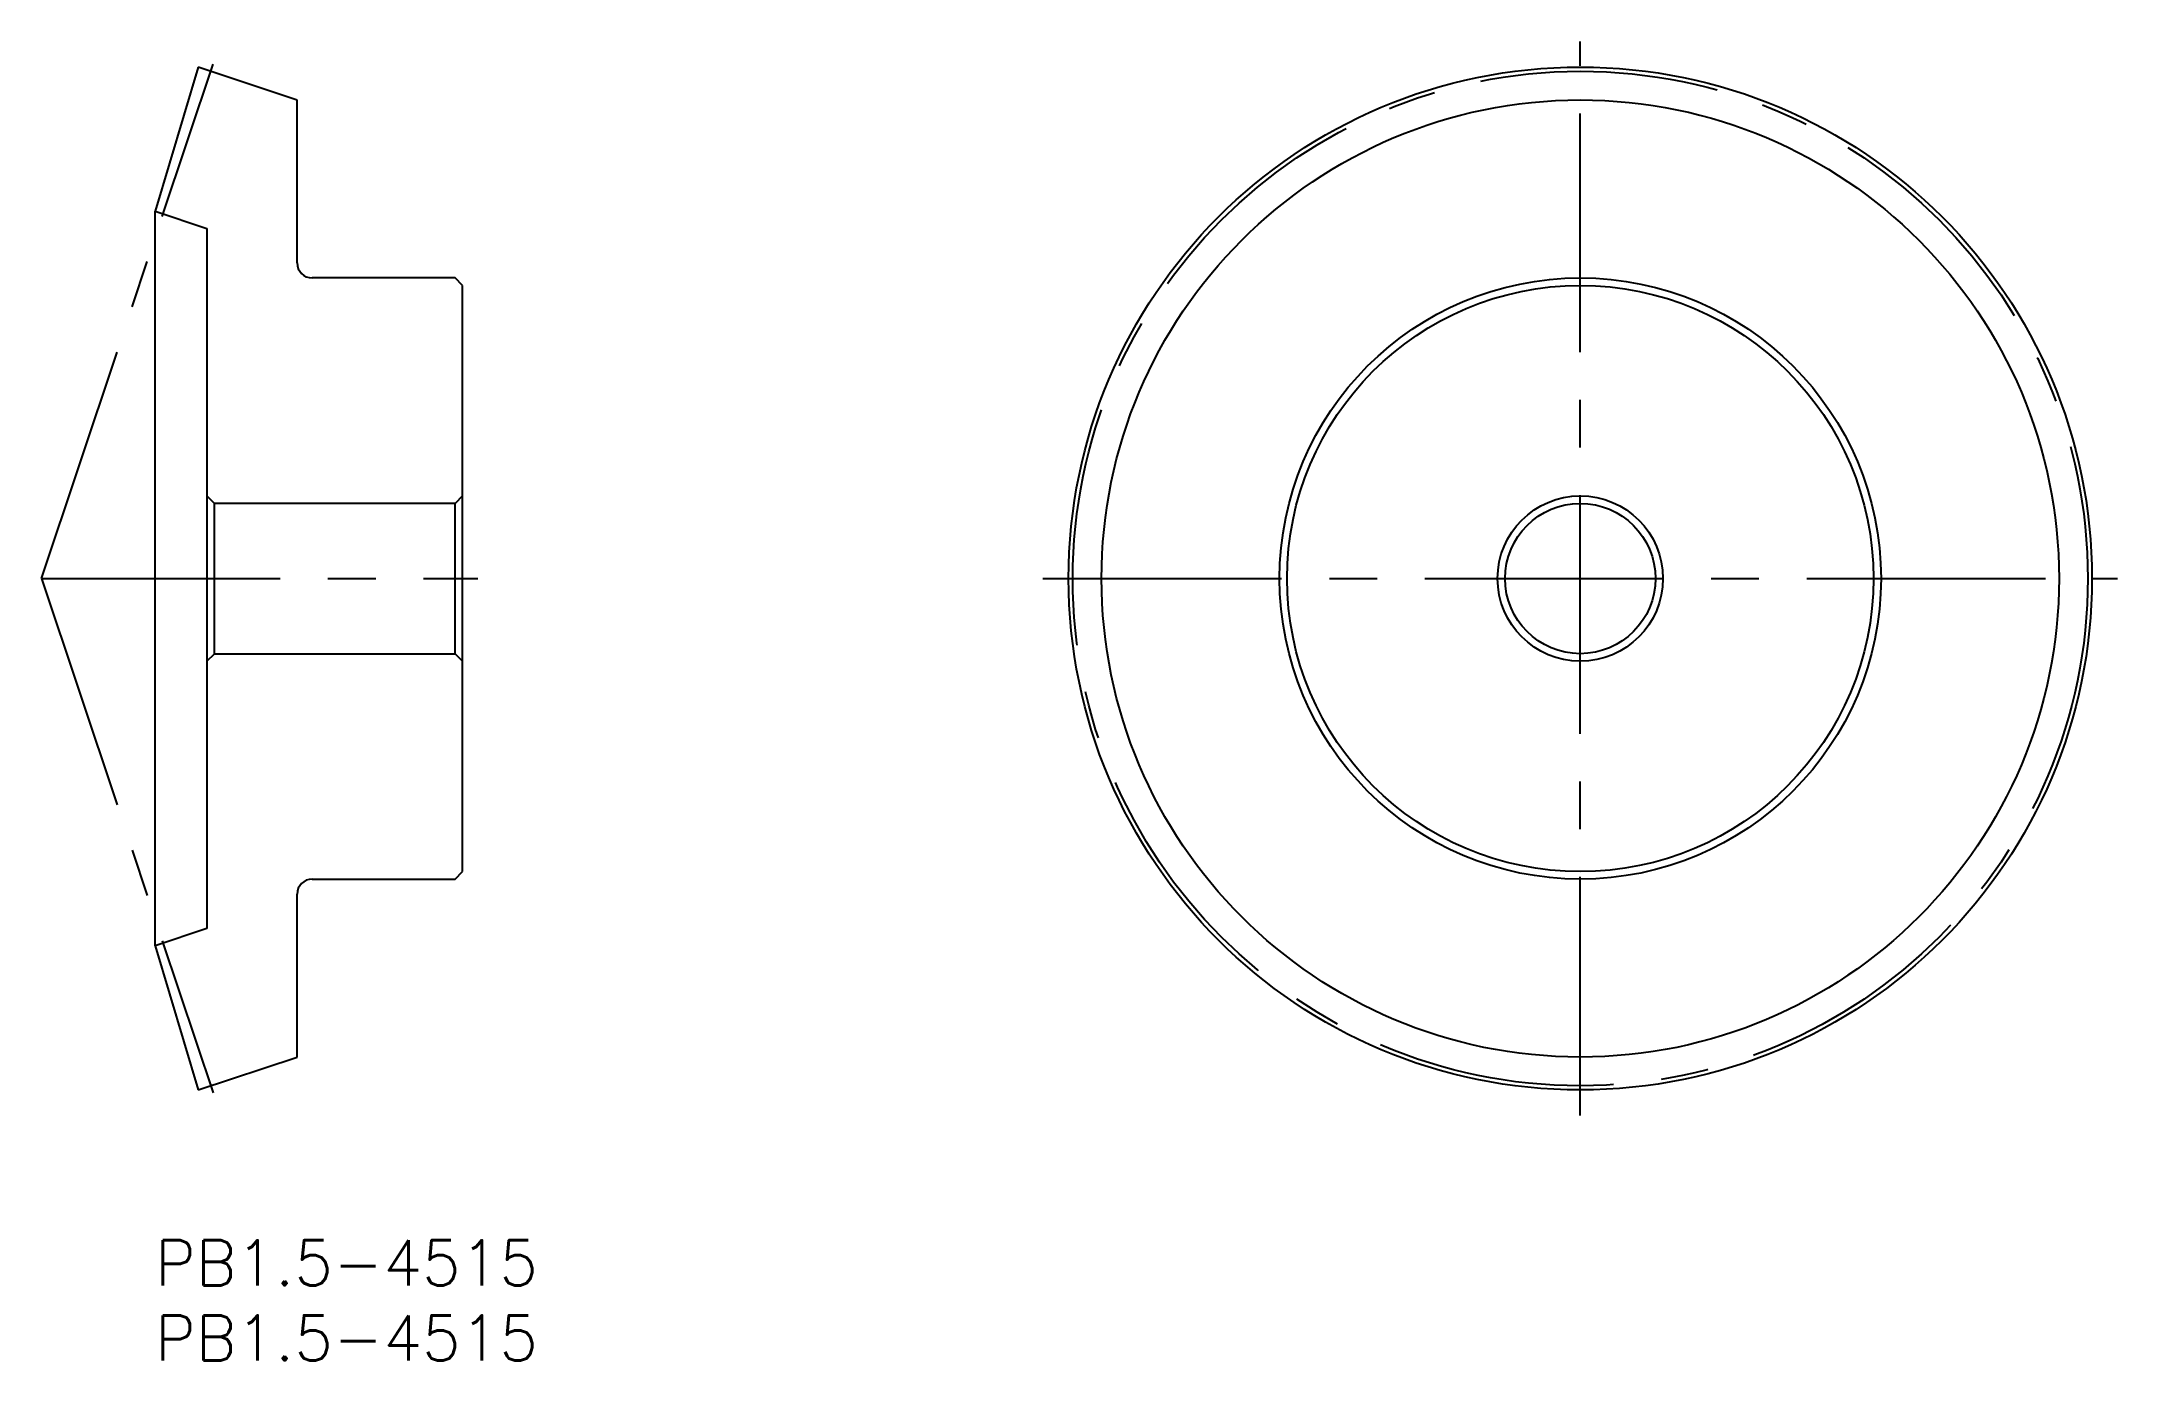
# Model space of a CAD drawing. Extents: x -8 to 131, y -8 to 80.
import ezdxf

# ---------------------------------------------------------------- set-up
doc = ezdxf.new("R2010")
doc.units = 0
doc.header["$LTSCALE"] = 0.5
doc.linetypes.add('CENTER', pattern=[50.8, 31.75, -6.35, 6.35, -6.35])
for name, color, linetype in [('MSM_CENTER', 1, 'CENTER'), ('MSM_CONTINUOUS', 7, 'CONTINUOUS'), ('MSM_PART_NUMBER', 7, 'CONTINUOUS')]:
    doc.layers.add(name, color=color, linetype=linetype)
doc.styles.get("Standard").update_dxf_attribs({"font": 'txt.shx', "height": 3, "bigfont": 'bigfont.shx'})

# ---------------------------------------------------------------- blocks, each defined once
blk = doc.blocks.new('*U17')
at = {"layer": 'MSM_PART_NUMBER'}
blk.add_text('PB1.5-4515', height=3, dxfattribs=at).set_placement((0, -3))
blk = doc.blocks.new('*U18')
at = {"layer": 'MSM_PART_NUMBER'}
blk.add_text('PB1.5-4515', height=3, dxfattribs=at).set_placement((0, -8))

msp = doc.modelspace()

# ---------------------------------------------------------------- linework, layer by layer
at = {"layer": 'MSM_CENTER'}
for p, q in [((94.78, 8.3), (94.78, 79.76)), ((-7.56, 44.03), (3.85, 78.25)), ((-7.56, 44.03), (21.46, 44.03)), ((-7.56, 44.03), (3.85, 9.81)), ((59.04, 44.03), (130.51, 44.03))]:
    msp.add_line(p, q, dxfattribs=at)
msp.add_circle((94.78, 44.03), 33.75, dxfattribs=at)
at = {"layer": 'MSM_CONTINUOUS'}
for p, q in [((2.85, 78.06), (0, 68.47)), ((9.44, 75.86), (2.85, 78.06)), ((9.44, 65.03), (9.44, 75.86)), ((0, 68.47), (3.44, 67.32)), ((0, 19.59), (0, 68.47)), ((3.44, 67.32), (3.44, 20.74)), ((19.94, 64.03), (10.44, 64.03)), ((20.44, 63.53), (19.94, 64.03)), ((20.44, 24.53), (20.44, 63.53)), ((3.94, 49.03), (3.44, 49.53)), ((19.94, 49.03), (3.94, 49.03)), ((3.94, 39.03), (3.94, 49.03)), ((20.44, 49.53), (19.94, 49.03)), ((19.94, 39.03), (19.94, 49.03)), ((3.44, 38.53), (3.94, 39.03)), ((3.94, 39.03), (19.94, 39.03)), ((19.94, 39.03), (20.44, 38.53)), ((10.44, 24.03), (19.94, 24.03)), ((19.94, 24.03), (20.44, 24.53)), ((9.44, 12.19), (9.44, 23.03)), ((3.44, 20.74), (0, 19.59)), ((0, 19.59), (2.85, 10)), ((2.85, 10), (9.44, 12.19))]:
    msp.add_line(p, q, dxfattribs=at)
for radius in [34.03, 31.84, 20, 19.5, 5.5, 5]:
    msp.add_circle((94.78, 44.03), radius, dxfattribs=at)
for centre, start, end in [((10.44, 65.03), 180, 270), ((10.44, 23.03), 90, 180)]:
    msp.add_arc(centre, 1, start, end, dxfattribs=at)

# ---------------------------------------------------------------- block references
for name in ['*U17', '*U18']:
    msp.add_blockref(name, (0, 0), dxfattribs=at)

doc.saveas('drawing.dxf')
